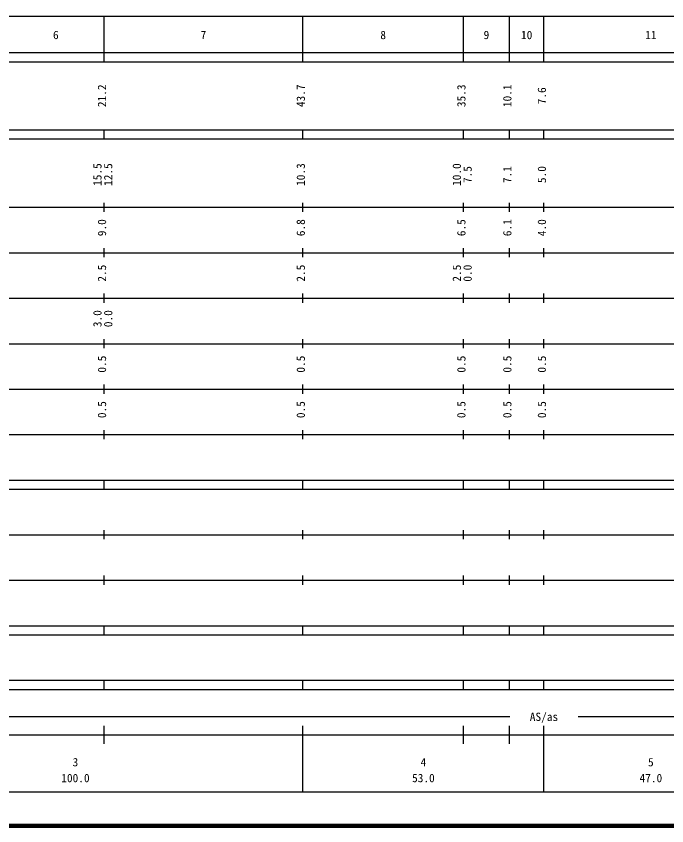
# Model space of a CAD drawing. Units: millimetres on the paper, enlarged 1000 times. Extents: x 40000 to 680000, y 20000 to 380000.
# Drawn here: x 304984 to 448004, y 20000 to 198000 of the extents above; entities that cross this region are included whole.
import ezdxf
from ezdxf.enums import TextEntityAlignment as Align

# ---------------------------------------------------------------- set-up
doc = ezdxf.new("R2010")
doc.units = ezdxf.units.MM
doc.header["$LTSCALE"] = 1000
doc.layers.add('M-TTL', color=2, linetype='Continuous', lineweight=140)
doc.layers.add('M-TTL-BAND', color=7, linetype='Continuous', lineweight=25)
doc.styles.add('ＭＳ ゴシック', font='')
doc.styles.get('ＭＳ ゴシック').set_extended_font_data('MS Gothic')

msp = doc.modelspace()

# ---------------------------------------------------------------- linework, layer by layer
at = {"layer": 'M-TTL'}
msp.add_line((40000, 20000), (680000, 20000), dxfattribs=at)
at = {"layer": 'M-TTL-BAND'}
for p, q in [((68000, 198000), (579000, 198000)), ((324300, 188000), (324300, 198000)), ((368000, 188000), (368000, 198000)), ((403300, 188000), (403300, 198000)), ((413400, 188000), (413400, 198000)), ((421000, 188000), (421000, 198000)), ((40000, 190000), (579000, 190000)), ((40000, 188000), (579000, 188000)), ((40000, 173000), (579000, 173000)), ((324300, 171000), (324300, 173000)), ((368000, 171000), (368000, 173000)), ((403300, 171000), (403300, 173000)), ((413400, 171000), (413400, 173000)), ((421000, 171000), (421000, 173000)), ((40000, 171000), (579000, 171000)), ((324300, 155000), (324300, 157000)), ((368000, 155000), (368000, 157000)), ((403300, 155000), (403300, 157000)), ((413400, 155000), (413400, 157000)), ((421000, 155000), (421000, 157000)), ((40000, 156000), (579000, 156000)), ((46000, 146000), (579000, 146000)), ((324300, 145000), (324300, 147000)), ((368000, 145000), (368000, 147000)), ((403300, 145000), (403300, 147000)), ((413400, 145000), (413400, 147000)), ((421000, 145000), (421000, 147000)), ((52000, 136000), (579000, 136000)), ((324300, 135000), (324300, 137000)), ((368000, 135000), (368000, 137000)), ((403300, 135000), (403300, 137000)), ((413400, 135000), (413400, 137000)), ((421000, 135000), (421000, 137000)), ((324300, 125000), (324300, 127000)), ((368000, 125000), (368000, 127000)), ((403300, 125000), (403300, 127000)), ((413400, 125000), (413400, 127000)), ((421000, 125000), (421000, 127000)), ((46000, 126000), (579000, 126000)), ((52000, 116000), (579000, 116000)), ((324300, 115000), (324300, 117000)), ((368000, 115000), (368000, 117000)), ((403300, 115000), (403300, 117000)), ((413400, 115000), (413400, 117000)), ((421000, 115000), (421000, 117000)), ((324300, 105000), (324300, 107000)), ((368000, 105000), (368000, 107000)), ((403300, 105000), (403300, 107000)), ((413400, 105000), (413400, 107000)), ((421000, 105000), (421000, 107000)), ((46000, 106000), (579000, 106000)), ((40000, 96000), (579000, 96000)), ((324300, 94000), (324300, 96000)), ((368000, 94000), (368000, 96000)), ((403300, 94000), (403300, 96000)), ((413400, 94000), (413400, 96000)), ((421000, 94000), (421000, 96000)), ((40000, 94000), (579000, 94000)), ((49000, 84000), (579000, 84000)), ((324300, 83000), (324300, 85000)), ((368000, 83000), (368000, 85000)), ((403300, 83000), (403300, 85000)), ((413400, 83000), (413400, 85000)), ((421000, 83000), (421000, 85000)), ((324300, 73000), (324300, 75000)), ((368000, 73000), (368000, 75000)), ((403300, 73000), (403300, 75000)), ((413400, 73000), (413400, 75000)), ((421000, 73000), (421000, 75000)), ((40000, 74000), (579000, 74000)), ((40000, 64000), (579000, 64000)), ((324300, 62000), (324300, 64000)), ((368000, 62000), (368000, 64000)), ((403300, 62000), (403300, 64000)), ((413400, 62000), (413400, 64000)), ((421000, 62000), (421000, 64000)), ((40000, 62000), (579000, 62000)), ((40000, 52000), (579000, 52000)), ((324300, 50000), (324300, 52000)), ((368000, 50000), (368000, 52000)), ((403300, 50000), (403300, 52000)), ((413400, 50000), (413400, 52000)), ((421000, 50000), (421000, 52000)), ((40000, 50000), (579000, 50000)), ((71000, 44000), (413500, 44000)), ((428500, 44000), (565000, 44000)), ((324300, 38000), (324300, 42000)), ((368000, 27500), (368000, 42000)), ((403300, 38000), (403300, 42000)), ((413400, 38000), (413400, 42000)), ((421000, 27500), (421000, 42000)), ((40000, 40000), (579000, 40000)), ((68000, 27500), (579000, 27500))]:
    msp.add_line(p, q, dxfattribs=at)

# ---------------------------------------------------------------- texts
at = {"layer": 'M-TTL-BAND', "style": 'ＭＳ ゴシック'}
for s, p in [('6', (313700, 192405)), ('7', (346150, 192405)), ('8', (385650, 192405)), ('9', (408350, 192405)), ('10', (417200, 192405)), ('11', (444500, 192405)), ('AS/as', (421000, 42500)), ('3', (318000, 32523)), ('4', (394500, 32523)), ('5', (444500, 32523)), ('100.0', (318000, 29033)), ('53.0', (394500, 29033)), ('47.0', (444500, 29033))]:
    msp.add_text(s, height=1833, dxfattribs=at).set_placement(p, align=Align.BOTTOM_CENTER)
for s, p in [('21.2', (325300, 180500)), ('43.7', (369000, 180500)), ('35.3', (404300, 180500)), ('10.1', (414400, 180500)), ('7.6', (422000, 180500)), ('15.5', (324300, 163174)), ('12.5', (326670, 163174)), ('10.3', (369000, 163174)), ('10.0', (403300, 163174)), ('7.5', (405670, 163174)), ('7.1', (414400, 163174)), ('5.0', (422000, 163174)), ('9.0', (325300, 151500)), ('6.8', (369000, 151500)), ('6.5', (404300, 151500)), ('6.1', (414400, 151500)), ('4.0', (422000, 151500)), ('2.5', (325300, 141500)), ('2.5', (369000, 141500)), ('2.5', (403300, 141500)), ('0.0', (405670, 141500)), ('3.0', (324300, 131500)), ('0.0', (326670, 131500)), ('0.5', (325300, 121500)), ('0.5', (369000, 121500)), ('0.5', (404300, 121500)), ('0.5', (414400, 121500)), ('0.5', (422000, 121500)), ('0.5', (325300, 111500)), ('0.5', (369000, 111500)), ('0.5', (404300, 111500)), ('0.5', (414400, 111500)), ('0.5', (422000, 111500))]:
    msp.add_text(s, height=1833, rotation=90, dxfattribs=at).set_placement(p, align=Align.BOTTOM_CENTER)

doc.saveas('drawing.dxf')
